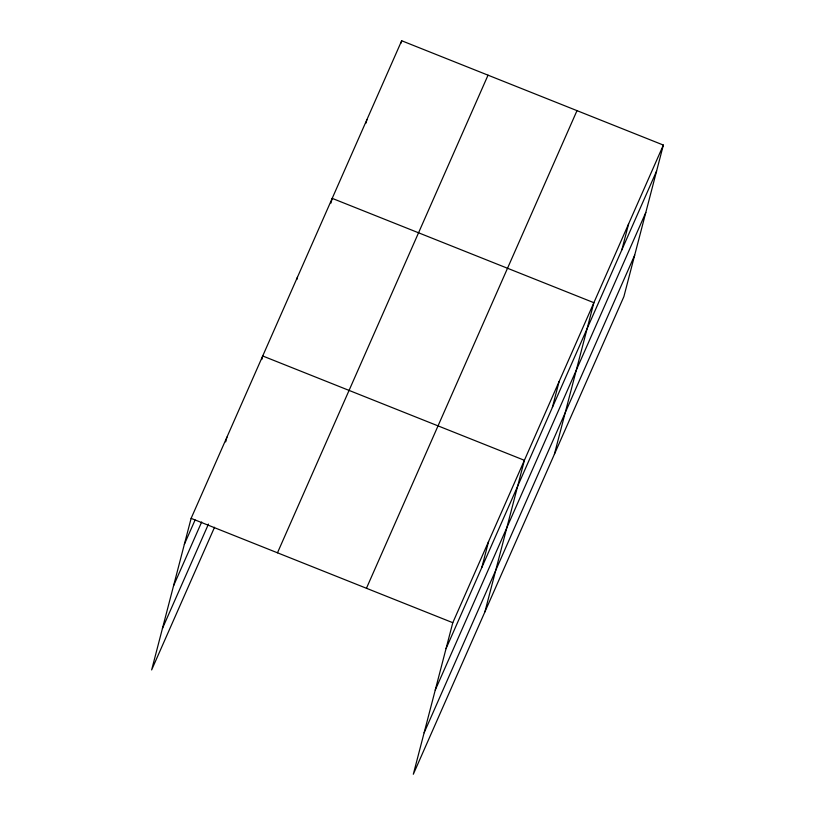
<?xml version="1.0" encoding="UTF-8"?>
<svg xmlns="http://www.w3.org/2000/svg" width="815" height="815" viewBox="0 0 815 815"><rect width="100%" height="100%" fill="white"/><g stroke="black" fill="none" stroke-linecap="round" stroke-linejoin="round"><path stroke-width="1.22" d="M663.359 145.07L452.794 622.701L413.317 774.25L623.883 296.629L663.359 145.07L401.683 40.75L191.118 518.371L151.641 669.93L214.539 527.254M225.684 441.893L226.916 437.176M261.788 359.517L262.705 355.982L524.391 460.302L484.915 611.861M296.833 279.535L297.455 277.171M330.961 203.088L332.194 198.361L593.87 302.691L554.394 454.24M366.017 123.096L366.933 119.561M401.062 43.114L401.683 40.75M481.828 567.454L488.593 541.496M552.366 407.449L559.131 381.502M621.855 249.838L628.62 223.881M184.353 544.328L195.101 519.97M173.564 585.771L201.682 521.977M162.44 628.477L208.457 524.086M277.477 552.804L488.032 75.174M366.444 588.267L577 110.646M446.039 648.648L656.595 171.028M435.241 690.101L645.806 212.481M424.116 732.807L634.681 255.177M191.118 518.371L452.794 622.701"/></g></svg>
